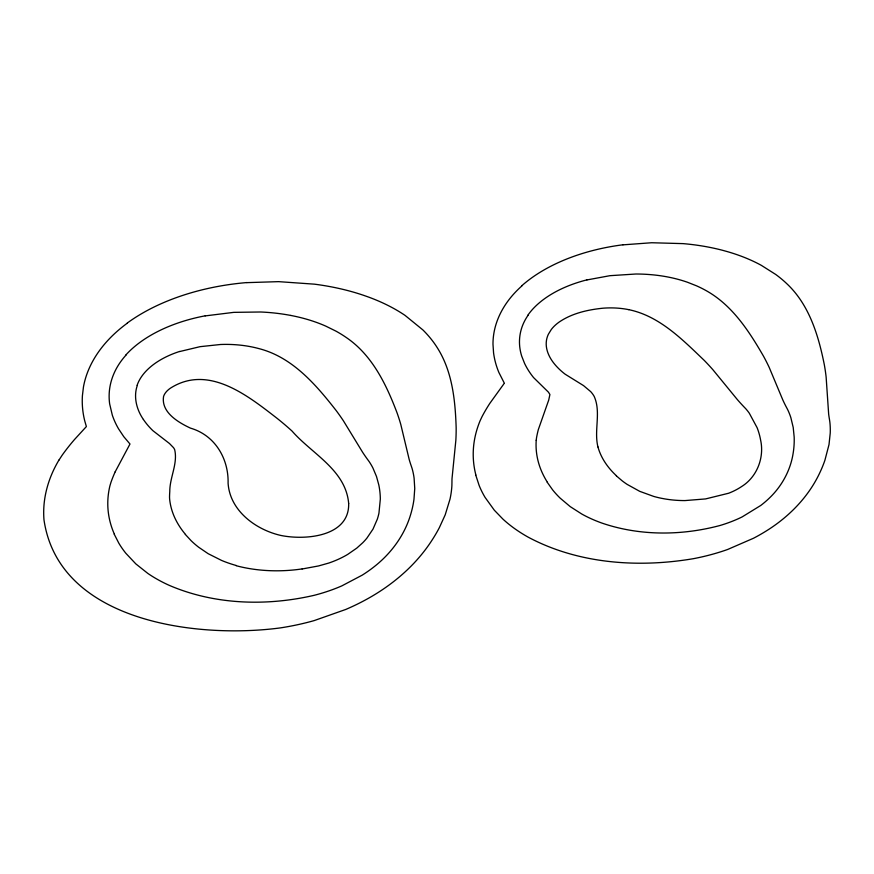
<?xml version="1.0" encoding="UTF-8"?>
<svg xmlns="http://www.w3.org/2000/svg" width="874" height="874" viewBox="0 0 874 874"><rect width="100%" height="100%" fill="white"/><g stroke="black" fill="none" stroke-linecap="round" stroke-linejoin="round"><path stroke-width="1.31" d="M536.21 440.288L536.538 437.721A283.766 166.792 -3.1 0 1 538.329 429.593L548.719 400.052L549.91 394.513L548.468 392.197L533.566 377.568A158.555 93.19 -3.1 0 1 524.597 363.464L521.712 356.144A138.551 81.435 -3.1 0 1 520.008 348.846C518.49 339.309 520.205 329.334 524.717 320.802A106.136 62.382 -3.1 0 1 528.311 314.924M137.349 385.303C133.241 396.807 136.617 409.688 143.391 419.454M115.193 471.807L129.986 444.014L123.791 436.694L118.58 428.872A185.015 108.747 -3.1 0 1 112.309 415.128L109.654 403.897A161.919 95.179 -3.1 0 1 109.141 395.234C109.326 383.26 113.642 371.559 120.568 361.869A130.445 76.672 -3.1 0 1 126.118 354.964M58.929 460.139L62.13 455.245A366.435 215.386 -3.1 0 1 74.574 439.447L86.384 426.567L84.778 421.039A235.051 138.158 -3.1 0 1 82.429 395.518L83.445 387.073A207.815 122.152 -3.1 0 1 85.718 377.655C91.278 359.575 102.935 343.897 116.996 331.464A179.115 105.284 -3.1 0 1 127.44 323.074M503.883 383.872L489.801 403.406A339.09 199.316 -3.1 0 0 482.087 416.537L480.11 420.733A235.893 138.649 -3.1 0 0 475.882 475.008M179.683 351.545L200.048 346.672L220.499 344.498A81.872 48.125 -3.1 0 1 258.879 348.595C292.298 357.084 315.907 384.593 336.217 410.627A479.618 281.92 -3.1 0 1 343.416 420.82L362.623 452.284A351.184 206.417 -3.1 0 0 368.642 460.893L369.363 461.92A140.091 82.342 -3.1 0 1 372.979 468.136L376.497 476.494L378.781 484.83A208.329 122.447 -3.1 0 1 380.321 499.13L378.955 513.082A153.201 90.044 -3.1 0 1 377.306 519.211L373.012 529.087L366.927 538.089A103.547 60.863 -3.1 0 1 362.71 542.776L356.789 548.107L347.743 554.378A82.954 48.758 -3.1 0 1 328.832 563.042L318.562 565.937L302.153 568.985M586.978 279.931L609.965 275.681L635.977 274.01A108.365 63.693 -3.1 0 1 657.598 275.365A105.383 61.945 -3.1 0 1 687.587 282.291L696.611 285.864A116.952 68.74 -3.1 0 1 706.028 290.572C732.183 305.081 749.029 331.104 763.57 356.308A497.59 292.473 -3.1 0 1 769.164 367.331L782.864 400.063A327.586 192.553 -3.1 0 0 787.092 408.529L787.9 410.125A164.815 96.872 -3.1 0 1 790.861 417.674L793.21 427.441L794.171 437.011A235.117 138.201 -3.1 0 1 793.144 453.267C790.533 470.201 781.957 485.955 769.655 497.798A127.823 75.131 -3.1 0 1 760.751 505.467L742.135 516.916A106.781 62.764 -3.1 0 1 720.209 525.438C681.654 535.784 639.626 536.079 601.673 522.991A128.97 75.809 -3.1 0 1 581.756 514.01L570.23 506.625L560.179 498.158A161.308 94.818 -3.1 0 1 552.652 489.899L547.233 482.262M205.204 315.896L233.784 312.357L260.703 311.996A133.58 78.518 -3.1 0 1 290.813 315.448M622.976 244.851L651.665 242.743L683.118 243.627A158.653 93.256 -3.1 0 1 722.547 250.292L727.288 251.603A152.852 89.847 -3.1 0 1 761.363 265.368L775.686 274.436A165.547 97.309 -3.1 0 1 786.491 283.405C809.16 304.447 818.446 335.31 824.313 364.698A533.435 313.548 -3.1 0 1 826.138 377.142L828.65 414.014A266.581 156.686 -3.1 0 0 829.437 419.258L829.852 422.044A215.31 126.555 -3.1 0 1 830.234 433.1L829.011 444.571L824.892 460.314A290.059 170.485 -3.1 0 1 820.096 472.135C808.745 496.749 789.058 516.818 766.192 531.01A178.766 105.077 -3.1 0 1 753.519 538.242L727.649 549.473A154.327 90.71 -3.1 0 1 693.464 558.672C638.228 568.013 578.38 563.927 528.257 537.204A178.46 104.891 -3.1 0 1 502.932 519.112L494.345 510.23L485.07 497.382A210.011 123.442 -3.1 0 1 479.149 485.485L475.729 475.03M246.905 282.641L278.588 281.647L314.378 284.159A183.474 107.841 -3.1 0 1 352.867 291.971A184.294 108.321 -3.1 0 1 363.628 295.336L368.806 297.16A176.712 103.875 -3.1 0 1 405.066 315.405L422.929 329.968A198.332 116.581 -3.1 0 1 437.219 347.633C452.306 371.242 455.245 400.15 456.152 427.473A551.428 324.123 -3.1 0 1 455.835 440.463L452.011 478.69A235.456 138.398 -3.1 0 0 451.956 482.382L451.88 485.758A241.148 141.741 -3.1 0 1 450.001 499.152L445.205 514.841L439.393 527.568A316.978 186.315 -3.1 0 1 432.007 540.198C414.822 566.876 389.531 587.59 361.486 602.044A204.199 120.022 -3.1 0 1 345.743 609.462L314.116 620.616A177.772 104.487 -3.1 0 1 280.346 627.903C198.027 638.883 59.093 622.496 43.984 519.888A262.528 154.305 -3.1 0 1 47.12 487.594A258.77 152.098 -3.1 0 1 58.897 460.139M628.756 309.658C659.499 315.984 682.518 339.669 704.313 360.459A461.691 271.377 -3.1 0 1 712.9 369.735L737.383 399.626A375.416 220.663 -3.1 0 0 745.304 408.256L745.762 408.737A114.33 67.2 -3.1 0 1 749.291 413.194L757.102 427.67A181.552 106.715 -3.1 0 1 760.577 439.917C764.521 457.506 757.081 476.975 741.611 486.556A58.689 34.49 -3.1 0 1 728.676 493.231L705.591 498.923L684.932 500.584A73.787 43.372 -3.1 0 1 664.983 498.945L661.126 498.224A78.78 46.311 -3.1 0 1 653.686 496.41L639.757 491.352L627.161 484.393A113.729 66.85 -3.1 0 1 622.113 480.776L616.356 475.871M185.343 534.462L191.133 540.711A136.967 80.506 -3.1 0 0 198.671 547.233L208.176 553.701L221.483 560.387A103.897 61.071 -3.1 0 0 236.286 565.511M504.364 383.238L498.912 372.532A211.344 124.228 -3.1 0 1 493.559 352.801L492.991 344.28A183.955 108.125 -3.1 0 1 493.581 335.245C495.689 319.622 503.49 305.19 514.043 293.653A154.84 91.005 -3.1 0 1 521.887 285.907M114.21 534.156L118.842 543.213A185.528 109.053 -3.1 0 0 125.845 553.275L135.831 563.894L147.761 573.366A153.562 90.262 -3.1 0 0 169.25 585.351C214.578 604.852 266.526 606.348 314.181 595.314A130.619 76.781 -3.1 0 0 341.843 585.875L362.229 575.136A152.95 89.902 -3.1 0 0 374.334 566.592C391.443 553.155 404.891 534.735 410.889 513.704A262.331 154.195 -3.1 0 0 413.981 499.218L414.746 488.49L414.101 478.187A190.521 111.981 -3.1 0 0 412.102 468.508L411.381 466.323A297.564 174.898 -3.1 0 1 409.185 459.462L400.784 424.436A515.507 303.005 -3.1 0 0 396.982 412.659C386.232 384.341 372.116 354.986 346.213 337.473A141.675 83.27 -3.1 0 0 335.955 331.137L325.751 326.111A129.144 75.907 -3.1 0 0 290.813 315.448M597.936 446.931C593.796 430.358 601.257 412.462 594.254 396.556A51.675 30.372 -3.1 0 0 590.682 391.618L583.526 385.598L565.15 374.203A106.486 62.589 -3.1 0 1 554.619 364.163C549.134 357.564 545.026 348.923 546.501 340.161A57.531 33.824 -3.1 0 1 548.413 334.185L551.352 329.411A51.533 30.284 -3.1 0 1 558.836 322.288C571.749 313.329 587.612 309.757 603.027 308.194A57.4 33.736 -3.1 0 1 628.767 309.658M127.309 323.009A175.696 103.274 -3.1 0 1 246.894 282.564M114.363 534.134A211.475 124.305 -3.1 0 1 109.916 485.846L110.932 482.437A311.756 183.245 -3.1 0 1 115.193 471.807M125.911 354.91A127.211 74.771 -3.1 0 1 205.182 315.831M302.131 568.908A101.766 59.814 -3.1 0 1 236.133 565.697M185.485 534.418A162.684 95.616 -3.1 0 1 169.622 499.01L169.534 497.295A254.847 149.793 -3.1 0 1 169.775 491.592C169.676 477.488 177.957 463.712 174.691 449.728A27.094 15.929 -3.1 0 0 173.5 447.652L169.48 443.522L152.928 430.707A132.673 77.983 -3.1 0 1 143.391 419.454M137.12 385.292A78.682 46.256 -3.1 0 1 179.607 351.457M521.691 285.831A151.584 89.104 -3.1 0 1 622.954 244.786M547.375 482.229A187.058 109.949 -3.1 0 1 536.221 440.288M528.093 314.88A102.848 60.448 -3.1 0 1 586.946 279.866M616.487 475.817A138.289 81.282 -3.1 0 1 597.947 446.931M348.671 503.446C349.567 536.822 305.157 540.503 280.641 535.401C255.634 529.644 229.873 510.689 228.092 483.191C228.693 458.642 215.037 435.252 190.499 428.14C178.209 422.415 160.914 412.255 163.58 396.403A28.044 16.486 -3.1 0 1 170.441 388.165C208.351 363.988 247.768 395.649 276.927 418.209A447.073 262.779 -3.1 0 1 292.091 431.111C312.084 454.032 345.722 469.873 348.671 503.446"/></g></svg>
